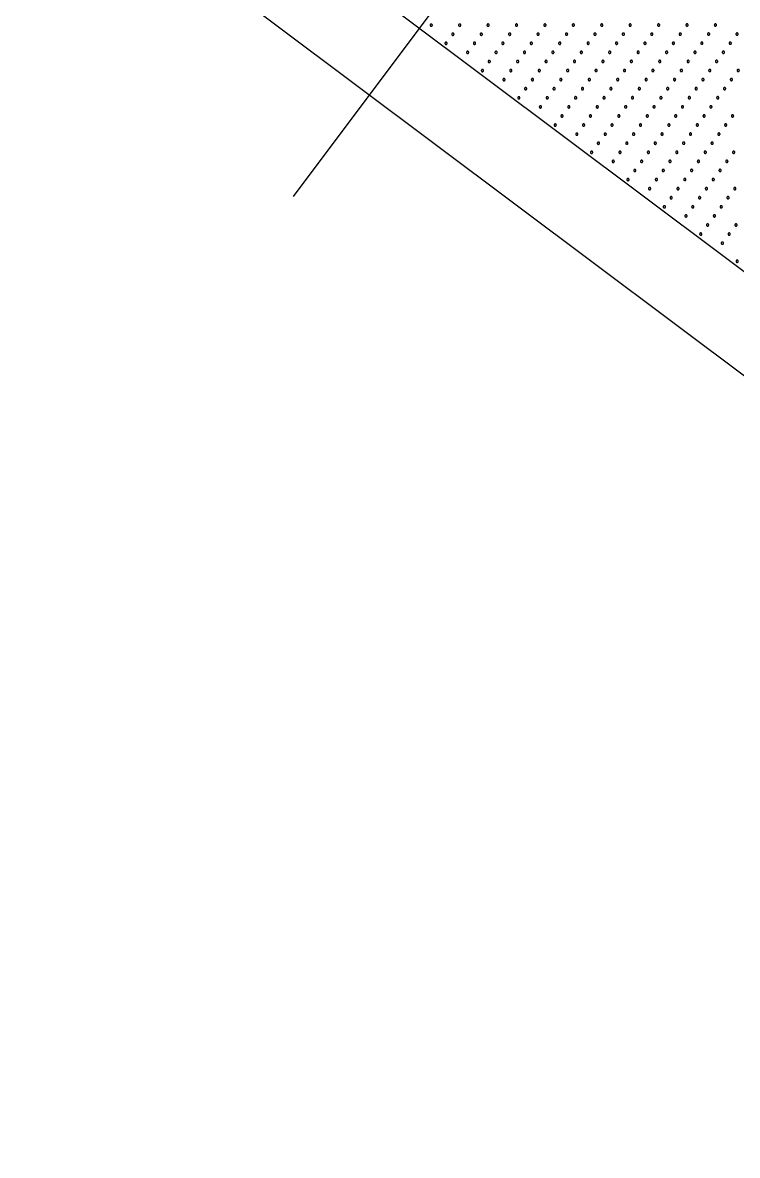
# Model space of a CAD drawing. Header units: millimetres. Extents: x 768159 to 833032, y -1374957 to -1225629.
# Drawn here: x 816302 to 818188, y -1374325 to -1371334 of the extents above; entities that cross this region are included whole.
import ezdxf
from ezdxf.xclip import XClip

# ---------------------------------------------------------------- set-up
doc = ezdxf.new("R2010")
doc.units = ezdxf.units.MM
doc.header["$LTSCALE"] = 10
doc.header["$MEASUREMENT"] = 0
doc.header["$XCLIPFRAME"] = 0
doc.layers.add('I—平顶—分格线', color=8, linetype='Continuous')
doc.layers.add('I—平顶—造型', color=122, linetype='Continuous')

# ---------------------------------------------------------------- blocks, each defined once
blk = doc.blocks.new('7890')
at = {"layer": 'I—平顶—分格线', "color": 1}
for centre in [(-2960, -575), (-2960, -605), (-2890, -620), (-2960, -635), (-2890, -650), (-2960, -665), (-2890, -680), (-2960, -695), (-2890, -710), (-2820, -695), (-2960, -725), (-2890, -740), (-2820, -725), (-2750, -740), (-2960, -755), (-2890, -770), (-2820, -755), (-2750, -770), (-2960, -785), (-2890, -800), (-2820, -785), (-2750, -800), (-2680, -785), (-2960, -815), (-2890, -830), (-2820, -815), (-2750, -830), (-2680, -815), (-2610, -830), (-2960, -845), (-2890, -860), (-2820, -845), (-2750, -860), (-2680, -845), (-2610, -860), (-2960, -875), (-2890, -890), (-2820, -875), (-2750, -890), (-2680, -875), (-2610, -890), (-2960, -905), (-2890, -920), (-2820, -905), (-2750, -920), (-2680, -905), (-2610, -920), (-2540, -905), (-2960, -935), (-2890, -950), (-2820, -935), (-2750, -950), (-2680, -935), (-2610, -950), (-2540, -935), (-2470, -950), (-2960, -965), (-2890, -980), (-2820, -965), (-2750, -980), (-2680, -965), (-2610, -980), (-2540, -965), (-2470, -980), (-2960, -995), (-2890, -1010), (-2820, -995), (-2750, -1010), (-2680, -995), (-2610, -1010), (-2540, -995), (-2470, -1010), (-2400, -995), (-2960, -1025), (-2890, -1040), (-2820, -1025), (-2750, -1040), (-2680, -1025), (-2610, -1040), (-2540, -1025), (-2470, -1040), (-2400, -1025), (-2330, -1040), (-2960, -1055), (-2890, -1070), (-2820, -1055), (-2750, -1070), (-2680, -1055), (-2610, -1070), (-2540, -1055), (-2470, -1070), (-2400, -1055), (-2330, -1070), (-2960, -1085), (-2890, -1100), (-2820, -1085), (-2750, -1100), (-2680, -1085), (-2610, -1100), (-2540, -1085), (-2470, -1100), (-2400, -1085), (-2330, -1100), (-2960, -1115), (-2890, -1130), (-2820, -1115), (-2750, -1130), (-2680, -1115), (-2610, -1130), (-2540, -1115), (-2470, -1130), (-2400, -1115), (-2330, -1130), (-2260, -1115), (-2960, -1145), (-2890, -1160), (-2820, -1145), (-2750, -1160), (-2680, -1145), (-2610, -1160), (-2540, -1145), (-2470, -1160), (-2400, -1145), (-2330, -1160), (-2260, -1145), (-2190, -1160), (-2960, -1175), (-2890, -1190), (-2820, -1175), (-2750, -1190), (-2680, -1175), (-2610, -1190), (-2540, -1175), (-2470, -1190), (-2400, -1175), (-2330, -1190), (-2260, -1175), (-2190, -1190), (-2960, -1205), (-2890, -1220), (-2820, -1205), (-2750, -1220), (-2680, -1205), (-2610, -1220), (-2540, -1205), (-2470, -1220), (-2400, -1205), (-2330, -1220), (-2260, -1205), (-2190, -1220), (-2960, -1235), (-2890, -1250), (-2820, -1235), (-2750, -1250), (-2680, -1235), (-2610, -1250), (-2540, -1235), (-2470, -1250), (-2400, -1235), (-2330, -1250), (-2260, -1235), (-2960, -1265), (-2890, -1280), (-2820, -1265), (-2750, -1280), (-2680, -1265), (-2610, -1280), (-2540, -1265), (-2470, -1280), (-2400, -1265), (-2330, -1280), (-2260, -1265), (-2960, -1295), (-2890, -1310), (-2820, -1295), (-2750, -1310), (-2680, -1295), (-2610, -1310), (-2540, -1295), (-2470, -1310), (-2400, -1295), (-2330, -1310), (-2260, -1295), (-2960, -1325), (-2890, -1340), (-2820, -1325), (-2750, -1340), (-2680, -1325), (-2610, -1340), (-2540, -1325), (-2470, -1340), (-2400, -1325), (-2330, -1340), (-2960, -1355), (-2890, -1370), (-2820, -1355), (-2750, -1370), (-2680, -1355), (-2610, -1370), (-2540, -1355), (-2470, -1370), (-2400, -1355), (-2330, -1370), (-2960, -1385), (-2820, -1385), (-2680, -1385), (-2540, -1385), (-2400, -1385)]:
    blk.add_circle(centre, 3, dxfattribs=at)
blk = doc.blocks.new('4560')
at = {"layer": 'I—平顶—分格线'}
for centre in [(-680, -65), (-620, -80), (-680, -95), (-620, -110), (-740, -140), (-680, -125), (-620, -140), (-560, -125), (-740, -170), (-680, -155), (-620, -170), (-560, -155), (-500, -170), (-740, -200), (-680, -185), (-620, -200), (-560, -185), (-500, -200), (-740, -230), (-680, -215), (-620, -230), (-560, -215), (-500, -230), (-440, -215), (-800, -245), (-740, -260), (-680, -245), (-620, -260), (-560, -245), (-500, -260), (-440, -245), (-380, -260), (-800, -275), (-740, -290), (-680, -275), (-620, -290), (-560, -275), (-500, -290), (-440, -275), (-380, -290), (-860, -320), (-800, -305), (-740, -320), (-680, -305), (-620, -320), (-560, -305), (-500, -320), (-440, -305), (-380, -320), (-320, -305), (-860, -350), (-800, -335), (-740, -350), (-680, -335), (-620, -350), (-560, -335), (-500, -350), (-440, -335), (-380, -350), (-320, -335), (-260, -350), (-860, -380), (-800, -365), (-740, -380), (-680, -365), (-620, -380), (-560, -365), (-500, -380), (-440, -365), (-380, -380), (-320, -365), (-260, -380), (-920, -395), (-860, -410), (-800, -395), (-740, -410), (-680, -395), (-620, -410), (-560, -395), (-500, -410), (-440, -395), (-380, -410), (-320, -395), (-260, -410), (-200, -395), (-920, -425), (-860, -440), (-800, -425), (-740, -440), (-680, -425), (-620, -440), (-560, -425), (-500, -440), (-440, -425), (-380, -440), (-320, -425), (-260, -440), (-200, -425), (-140, -440), (-980, -470), (-920, -455), (-860, -470), (-800, -455), (-740, -470), (-680, -455), (-620, -470), (-560, -455), (-500, -470), (-440, -455), (-380, -470), (-320, -455), (-260, -470), (-200, -455), (-140, -470), (-980, -500), (-920, -485), (-860, -500), (-800, -485), (-740, -500), (-680, -485), (-620, -500), (-560, -485), (-500, -500), (-440, -485), (-380, -500), (-320, -485), (-260, -500), (-200, -485), (-140, -500), (-80, -485), (-980, -530), (-920, -515), (-860, -530), (-800, -515), (-740, -530), (-680, -515), (-620, -530), (-560, -515), (-500, -530), (-440, -515), (-380, -530), (-320, -515), (-260, -530), (-200, -515), (-140, -530), (-80, -515), (-20, -530), (-1040, -545), (-980, -560), (-920, -545), (-860, -560), (-800, -545), (-740, -560), (-680, -545), (-620, -560), (-560, -545), (-500, -560), (-440, -545), (-380, -560), (-320, -545), (-260, -560), (-200, -545), (-140, -560), (-80, -545), (-20, -560), (-1040, -575), (-980, -590), (-920, -575), (-860, -590), (-800, -575), (-740, -590), (-680, -575), (-620, -590), (-560, -575), (-500, -590), (-440, -575), (-380, -590), (-320, -575), (-260, -590), (-200, -575), (-140, -590), (-80, -575), (-20, -590), (-1040, -605), (-980, -620), (-920, -605), (-860, -620), (-800, -605), (-740, -620), (-680, -605), (-620, -620), (-560, -605), (-500, -620), (-440, -605), (-380, -620), (-320, -605), (-260, -620), (-200, -605), (-140, -620), (-80, -605), (-20, -620), (-1040, -635), (-980, -650), (-920, -635), (-860, -650), (-800, -635), (-740, -650), (-680, -635), (-620, -650), (-560, -635), (-500, -650), (-440, -635), (-380, -650), (-320, -635), (-260, -650), (-200, -635), (-140, -650), (-80, -635), (-20, -650), (-1040, -665), (-980, -680), (-920, -665), (-860, -680), (-800, -665), (-740, -680), (-680, -665), (-620, -680), (-560, -665), (-500, -680), (-440, -665), (-380, -680), (-320, -665), (-260, -680), (-200, -665), (-140, -680), (-80, -665), (-20, -680), (-1040, -695), (-980, -710), (-920, -695), (-860, -710), (-800, -695), (-740, -710), (-680, -695), (-620, -710), (-560, -695), (-500, -710), (-440, -695), (-380, -710), (-320, -695), (-260, -710), (-200, -695), (-140, -710), (-80, -695), (-20, -710), (-1040, -725), (-980, -740), (-920, -725), (-860, -740), (-800, -725), (-740, -740), (-680, -725), (-620, -740), (-560, -725), (-500, -740), (-440, -725), (-380, -740), (-320, -725), (-260, -740), (-200, -725), (-140, -740), (-80, -725), (-20, -740), (-1040, -755), (-980, -770), (-920, -755), (-860, -770), (-800, -755), (-740, -770), (-680, -755), (-620, -770), (-560, -755), (-500, -770), (-440, -755), (-380, -770), (-320, -755), (-260, -770), (-200, -755), (-140, -770), (-80, -755), (-20, -770), (-1040, -785), (-980, -800), (-920, -785), (-860, -800), (-800, -785), (-740, -800), (-680, -785), (-620, -800), (-560, -785), (-500, -800), (-440, -785), (-380, -800), (-320, -785), (-260, -800), (-200, -785), (-140, -800), (-80, -785), (-20, -800), (-1040, -815), (-980, -830), (-920, -815), (-860, -830), (-800, -815), (-740, -830), (-680, -815), (-620, -830), (-560, -815), (-500, -830), (-440, -815), (-380, -830), (-320, -815), (-260, -830), (-200, -815), (-140, -830), (-80, -815), (-20, -830), (-1040, -845), (-980, -860), (-920, -845), (-860, -860), (-800, -845), (-740, -860), (-680, -845), (-620, -860), (-560, -845), (-500, -860), (-440, -845), (-380, -860), (-320, -845), (-260, -860), (-200, -845), (-140, -860), (-80, -845), (-20, -860), (-1040, -875), (-980, -890), (-920, -875), (-860, -890), (-800, -875), (-740, -890), (-680, -875), (-620, -890), (-560, -875), (-500, -890), (-440, -875), (-380, -890), (-320, -875), (-260, -890), (-200, -875), (-140, -890), (-80, -875), (-20, -890), (-1040, -905), (-980, -920), (-920, -905), (-860, -920), (-800, -905), (-740, -920), (-680, -905), (-620, -920), (-560, -905), (-500, -920), (-440, -905), (-380, -920), (-320, -905), (-260, -920), (-200, -905), (-140, -920), (-80, -905), (-20, -920), (-1040, -935), (-980, -950), (-920, -935), (-860, -950), (-800, -935), (-740, -950), (-680, -935), (-620, -950), (-560, -935), (-500, -950), (-440, -935), (-380, -950), (-320, -935), (-260, -950), (-200, -935), (-140, -950), (-80, -935), (-20, -950), (-1040, -965), (-980, -980), (-920, -965), (-860, -980), (-800, -965), (-740, -980), (-680, -965), (-620, -980), (-560, -965), (-500, -980), (-440, -965), (-380, -980), (-320, -965), (-260, -980), (-200, -965), (-140, -980), (-80, -965), (-20, -980), (-1040, -995), (-980, -1010), (-920, -995), (-860, -1010), (-800, -995), (-740, -1010), (-680, -995), (-620, -1010), (-560, -995), (-500, -1010), (-440, -995), (-380, -1010), (-320, -995), (-260, -1010), (-200, -995), (-140, -1010), (-80, -995), (-20, -1010), (-1040, -1025), (-980, -1040), (-920, -1025), (-860, -1040), (-800, -1025), (-740, -1040), (-680, -1025), (-620, -1040), (-560, -1025), (-500, -1040), (-440, -1025), (-380, -1040), (-320, -1025), (-260, -1040), (-200, -1025), (-140, -1040), (-80, -1025), (-20, -1040), (-1040, -1055), (-980, -1070), (-920, -1055), (-860, -1070), (-800, -1055), (-740, -1070), (-680, -1055), (-620, -1070), (-560, -1055), (-500, -1070), (-440, -1055), (-380, -1070), (-320, -1055), (-260, -1070), (-200, -1055), (-140, -1070), (-80, -1055), (-20, -1070), (-1040, -1085), (-980, -1100), (-920, -1085), (-860, -1100), (-800, -1085), (-740, -1100), (-680, -1085), (-620, -1100), (-560, -1085), (-500, -1100), (-440, -1085), (-380, -1100), (-320, -1085), (-260, -1100), (-200, -1085), (-140, -1100), (-80, -1085), (-20, -1100), (-1040, -1115), (-980, -1130), (-920, -1115), (-860, -1130), (-800, -1115), (-740, -1130), (-680, -1115), (-620, -1130), (-560, -1115), (-500, -1130), (-440, -1115), (-380, -1130), (-320, -1115), (-260, -1130), (-200, -1115), (-140, -1130), (-80, -1115), (-20, -1130), (-1040, -1145), (-980, -1160), (-920, -1145), (-860, -1160), (-800, -1145), (-740, -1160), (-680, -1145), (-620, -1160), (-560, -1145), (-500, -1160), (-440, -1145), (-380, -1160), (-320, -1145), (-260, -1160), (-200, -1145), (-140, -1160), (-80, -1145), (-20, -1160), (-1040, -1175), (-980, -1190), (-920, -1175), (-860, -1190), (-800, -1175), (-740, -1190), (-680, -1175), (-620, -1190), (-560, -1175), (-500, -1190), (-440, -1175), (-380, -1190), (-320, -1175), (-260, -1190), (-200, -1175), (-140, -1190), (-80, -1175), (-20, -1190), (-1040, -1205), (-980, -1220), (-920, -1205), (-860, -1220), (-800, -1205), (-740, -1220), (-680, -1205), (-620, -1220), (-560, -1205), (-500, -1220), (-440, -1205), (-380, -1220), (-320, -1205), (-260, -1220), (-200, -1205), (-140, -1220), (-80, -1205), (-20, -1220), (-1040, -1235), (-980, -1250), (-920, -1235), (-860, -1250), (-800, -1235), (-740, -1250), (-680, -1235), (-620, -1250), (-560, -1235), (-500, -1250), (-440, -1235), (-380, -1250), (-320, -1235), (-260, -1250), (-200, -1235), (-140, -1250), (-80, -1235), (-20, -1250), (-1040, -1265), (-980, -1280), (-920, -1265), (-860, -1280), (-800, -1265), (-740, -1280), (-680, -1265), (-620, -1280), (-560, -1265), (-500, -1280), (-440, -1265), (-380, -1280), (-320, -1265), (-260, -1280), (-200, -1265), (-140, -1280), (-80, -1265), (-20, -1280), (-1040, -1295), (-980, -1310), (-920, -1295), (-860, -1310), (-800, -1295), (-740, -1310), (-680, -1295), (-620, -1310), (-560, -1295), (-500, -1310), (-440, -1295), (-380, -1310), (-320, -1295), (-260, -1310), (-200, -1295), (-140, -1310), (-80, -1295), (-20, -1310), (-1040, -1325), (-980, -1340), (-920, -1325), (-860, -1340), (-800, -1325), (-740, -1340), (-680, -1325), (-620, -1340), (-560, -1325), (-500, -1340), (-440, -1325), (-380, -1340), (-320, -1325), (-260, -1340), (-200, -1325), (-140, -1340), (-80, -1325), (-20, -1340), (-1040, -1355), (-980, -1370), (-920, -1355), (-860, -1370), (-800, -1355), (-740, -1370), (-680, -1355), (-620, -1370), (-560, -1355), (-500, -1370), (-440, -1355), (-380, -1370), (-320, -1355), (-260, -1370), (-200, -1355), (-140, -1370), (-80, -1355), (-20, -1370), (-1040, -1385), (-920, -1385), (-800, -1385), (-680, -1385), (-560, -1385), (-440, -1385), (-320, -1385), (-200, -1385), (-80, -1385)]:
    blk.add_circle(centre, 3, dxfattribs=at)
at = {"layer": 'I—平顶—分格线', "color": 3}
for centre in [(-1090, -620), (-1090, -650), (-1090, -680), (-1140, -695), (-1090, -710), (-1190, -740), (-1140, -725), (-1090, -740), (-1190, -770), (-1140, -755), (-1090, -770), (-1190, -800), (-1140, -785), (-1090, -800), (-1240, -815), (-1190, -830), (-1140, -815), (-1090, -830), (-1240, -845), (-1190, -860), (-1140, -845), (-1090, -860), (-1290, -890), (-1240, -875), (-1190, -890), (-1140, -875), (-1090, -890), (-1290, -920), (-1240, -905), (-1190, -920), (-1140, -905), (-1090, -920), (-1290, -950), (-1240, -935), (-1190, -950), (-1140, -935), (-1090, -950), (-1340, -965), (-1290, -980), (-1240, -965), (-1190, -980), (-1140, -965), (-1090, -980), (-1390, -1010), (-1340, -995), (-1290, -1010), (-1240, -995), (-1190, -1010), (-1140, -995), (-1090, -1010), (-1390, -1040), (-1340, -1025), (-1290, -1040), (-1240, -1025), (-1190, -1040), (-1140, -1025), (-1090, -1040), (-1390, -1070), (-1340, -1055), (-1290, -1070), (-1240, -1055), (-1190, -1070), (-1140, -1055), (-1090, -1070), (-1440, -1085), (-1390, -1100), (-1340, -1085), (-1290, -1100), (-1240, -1085), (-1190, -1100), (-1140, -1085), (-1090, -1100), (-1440, -1115), (-1390, -1130), (-1340, -1115), (-1290, -1130), (-1240, -1115), (-1190, -1130), (-1140, -1115), (-1090, -1130), (-1490, -1160), (-1440, -1145), (-1390, -1160), (-1340, -1145), (-1290, -1160), (-1240, -1145), (-1190, -1160), (-1140, -1145), (-1090, -1160), (-1490, -1190), (-1440, -1175), (-1390, -1190), (-1340, -1175), (-1290, -1190), (-1240, -1175), (-1190, -1190), (-1140, -1175), (-1090, -1190), (-1490, -1220), (-1440, -1205), (-1390, -1220), (-1340, -1205), (-1290, -1220), (-1240, -1205), (-1190, -1220), (-1140, -1205), (-1090, -1220), (-1540, -1235), (-1490, -1250), (-1440, -1235), (-1390, -1250), (-1340, -1235), (-1290, -1250), (-1240, -1235), (-1190, -1250), (-1140, -1235), (-1090, -1250), (-1590, -1280), (-1540, -1265), (-1490, -1280), (-1440, -1265), (-1390, -1280), (-1340, -1265), (-1290, -1280), (-1240, -1265), (-1190, -1280), (-1140, -1265), (-1090, -1280), (-1590, -1310), (-1540, -1295), (-1490, -1310), (-1440, -1295), (-1390, -1310), (-1340, -1295), (-1290, -1310), (-1240, -1295), (-1190, -1310), (-1140, -1295), (-1090, -1310), (-1590, -1340), (-1540, -1325), (-1490, -1340), (-1440, -1325), (-1390, -1340), (-1340, -1325), (-1290, -1340), (-1240, -1325), (-1190, -1340), (-1140, -1325), (-1090, -1340), (-1640, -1355), (-1590, -1370), (-1540, -1355), (-1490, -1370), (-1440, -1355), (-1390, -1370), (-1340, -1355), (-1290, -1370), (-1240, -1355), (-1190, -1370), (-1140, -1355), (-1090, -1370), (-1640, -1385), (-1540, -1385), (-1440, -1385), (-1340, -1385), (-1240, -1385), (-1140, -1385)]:
    blk.add_circle(centre, 3, dxfattribs=at)
blk = doc.blocks.new('P1-2-T1')
at = {"layer": 'I—平顶—分格线', "extrusion": (3.04932e-09, 4.55444e-09, 1), "elevation": 0}
for points in [[(394593.3, -61780.3), (394593.3, -56330.8)], [(380923.3, -59055.4), (399263.3, -59055.4)], [(380923.3, -61225.4), (399263.3, -61225.4)], [(380923.3, -61445.4), (399263.3, -61445.4)]]:
    blk.add_lwpolyline(points, dxfattribs=at)
at = {"layer": 'I—平顶—造型', "extrusion": (3.04932e-09, 4.55444e-09, 1), "elevation": 0}
for points in [[(380923.3, -60455.4), (399263.3, -60455.4)], [(380923.3, -60675.4), (399263.3, -60675.4)]]:
    blk.add_lwpolyline(points, dxfattribs=at)
at = {"layer": 'I—平顶—分格线', "extrusion": (3.04932e-09, 4.55444e-09, 1)}
ref = blk.add_blockref('7890', (391593.3, -60670.4, 0), dxfattribs=dict(at, xscale=-1))
XClip(ref).set_block_clipping_path([(-3000.0000531431, -555.0000000001), (10939.7624152409, -41.2238755827)])
ref = blk.add_blockref('4560', (394593.3, -60670.4, 0), dxfattribs=dict(at, xscale=-1))
XClip(ref).set_block_clipping_path([(-3000.0000531431, -555.0000000003), (13939.7624152409, -40.2287134782)])

msp = doc.modelspace()

# ---------------------------------------------------------------- block references
at = {"color": 1, "true_color": 0xff0000, "rotation": 323.1546555987947}
msp.add_blockref('P1-2-T1', (538287.2, -1085731.6, 0), dxfattribs=at)

doc.saveas('drawing.dxf')
